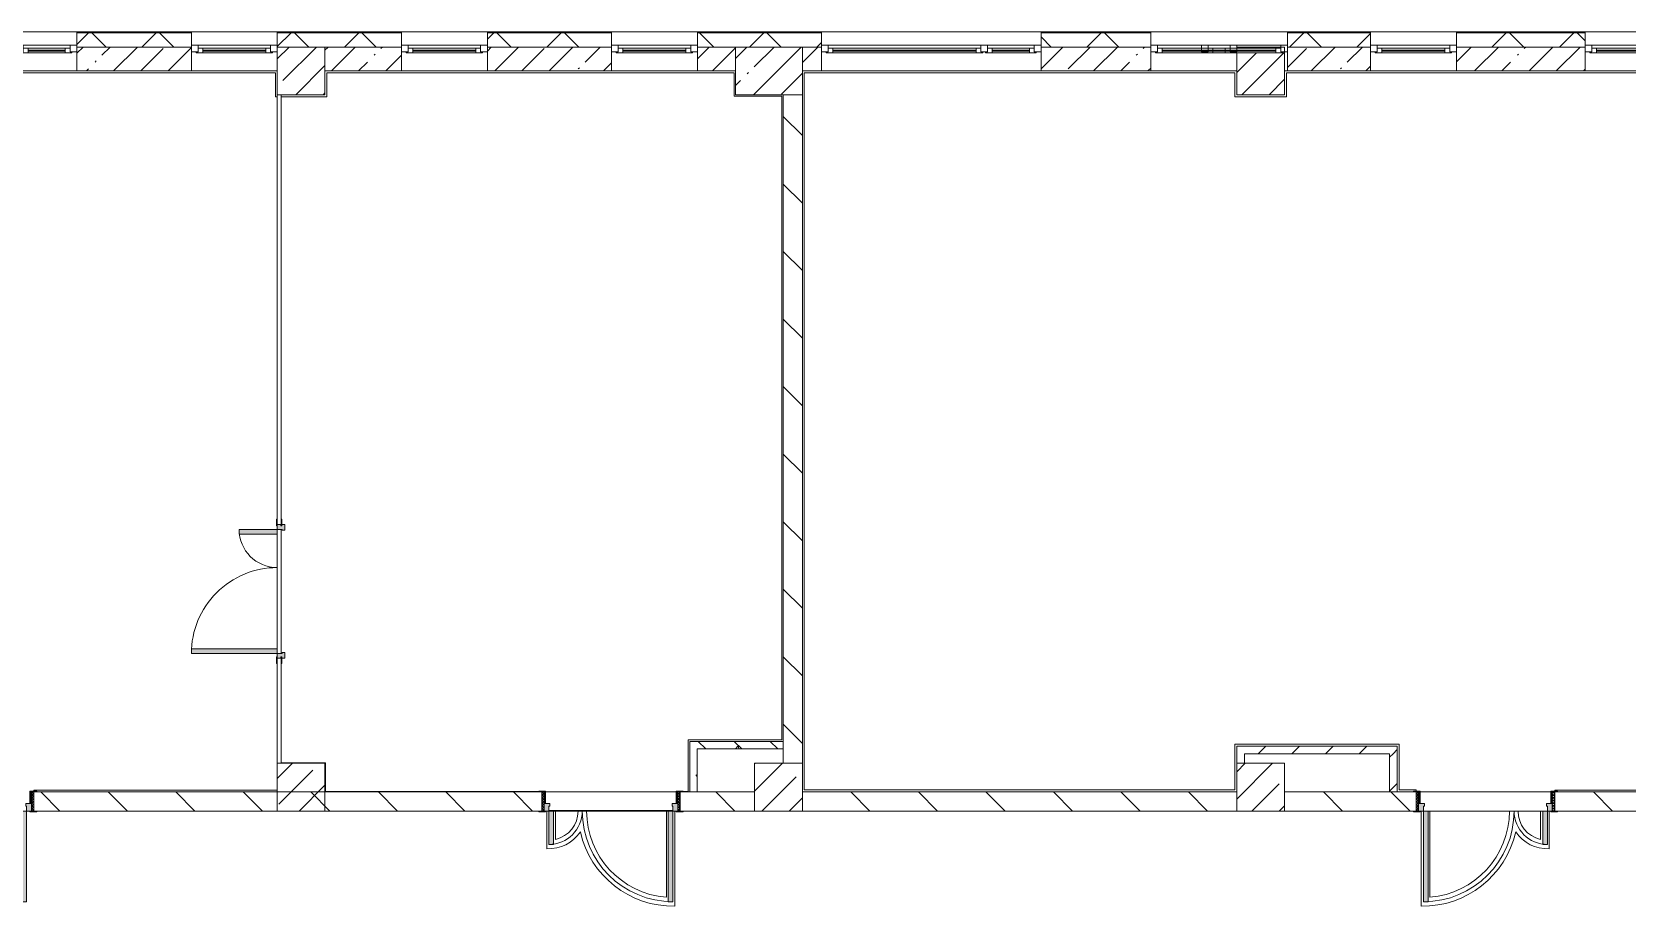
# Model space of a CAD drawing. Header units: millimetres. Extents: x -5368 to 196898, y -8553 to 29000.
# Drawn here: x 165005 to 181714, y 12405 to 21558 of the extents above; entities that cross this region are included whole.
import ezdxf

# ---------------------------------------------------------------- set-up
doc = ezdxf.new("R2010")
doc.units = ezdxf.units.MM
for name, color, linetype, lineweight, true_color in [('A-DOOR-2', 7, 'Continuous', 5, 0xaaaaaa), ('A-DOOR-3', 7, 'Continuous', 5, 0xe2e2e2), ('A-DOOR-FRAM-2', 7, 'Continuous', 5, 0xe2e2e2), ('A-DOOR-FRAM-3', 7, 'Continuous', 5, 0xaaaaaa), ('A-FLOR-3', 7, 'Continuous', 5, 0xaaaaaa), ('I-WALL-6', 7, 'Continuous', 5, 0x787878)]:
    doc.layers.add(name, color=color, linetype=linetype, lineweight=lineweight, true_color=true_color)
for name, color, linetype, lineweight in [('A-GLAZ-2', 7, 'Continuous', 5), ('A-WALL', 7, 'Continuous', 9), ('A-WALL-2', 7, 'Continuous', 5), ('I-WALL-4', 7, 'Continuous', 5), ('S-COLS-3', 7, 'Continuous', 5)]:
    doc.layers.add(name, color=color, linetype=linetype, lineweight=lineweight)
pattern_1 = [(45, (62025.03, 0), (-285.1231, 285.1231), []), (45, (62310.15, 0), (-285.1231, 285.1231), [504.031, -100.806, 16.764, -84.042])]
pattern_2 = [(135, (62025.03, 0), (-353.5534, -353.5534), [])]
pattern_3 = [(135, (62025.03, 0), (-377.1708, -377.1708), [533.4, -88.9, 17.78, -88.9]), (135, (62025.03, 376.94), (-377.1708, -377.1708), []), (50, (62025.03, 0), (637.6445, -55.7866), [66.675, -733.425]), (355, (62025, 0), (-123.3494, 668.6992), [53.34, -586.74]), (100.451, (62078.17, -4.65), (514.299, 612.908), [56.665, -623.315]), (46.184, (62025, 177.8), (948.7764, -147.1497), [100.012, -1100.137]), (96.636, (62104.1, 165.5), (830.909, 865.997), [84.998, -934.973]), (351.184, (62025, 177.8), (830.918, 865.988), [80.01, -880.11]), (21, (62113.93, 133.35), (530.6506, -357.9283), [66.675, -733.425]), (326, (62113.9, 133.35), (216.308, 644.6585), [53.34, -586.74]), (71.451, (62158.15, 103.5), (746.9596, 286.7243), [56.665, -623.315]), (37.5, (62025.03, 0), (10.81053, 295.9426), [16.764, -562.864, 16.764, -578.866, -588.962]), (37.5, (62025.03, 0), (10.81053, 295.9426), [-1175.258, 16.764, -572.198]), (7.5, (62025.03, 0), (233.8692, 350.63175), [16.764, -322.834, 16.764, -549.529, -224.472]), (7.5, (62025.03, 0), (233.8692, 350.63175), [-905.891, 16.764, -207.708]), (327.5, (61826.78, 0), (474.5678, -20.0513), [16.764, -205.486, 16.764, -676.656, -920.115]), (327.5, (61826.78, 0), (474.5678, -20.0513), [-915.67, 16.764, -903.351]), (317.5, (61737.9, 0), (518.4522, 88.9934), [16.764, -272.161, 16.764, -443.738, -653.415]), (317.5, (61737.9, 0), (518.4522, 88.9934), [-749.427, 16.764, -636.651])]
pattern_4 = [(45, (62025.03, 0), (-176.7767, 176.7767), [])]

# ---------------------------------------------------------------- blocks, each defined once
blk = doc.blocks.new('120_Окно_СКБ_1Ст - 120_Окно_СКБ_1Ст 900х2500_h_ с форточкой-22877787-3_3_1_птичка')
at = {"layer": 'A-GLAZ-2'}
for p, q in [((-450, -127), (-450, -57)), ((-450, -57), (-380, -57)), ((450, -57), (-450, -57)), ((-380, -127), (-450, -127)), ((-450, -127), (-400, -127)), ((-380, -127), (-400, -127)), ((-400, -127), (-400, -137)), ((-400, -137), (400, -137)), ((400, -137), (-400, -137)), ((-380, -57), (-380, -127)), ((380, -87), (-380, -87)), ((-380, -87), (-380, -127)), ((-330, -137), (-330, -87)), ((-330, -107), (330, -107)), ((330, -117), (-330, -117)), ((330, -137), (330, -87)), ((380, -127), (380, -57)), ((380, -57), (450, -57)), ((380, -127), (380, -87)), ((450, -127), (380, -127)), ((400, -127), (380, -127)), ((400, -137), (400, -127)), ((450, -57), (450, -127))]:
    blk.add_line(p, q, dxfattribs=at)
blk = doc.blocks.new('120_Окно_СКБ_1Ст - 120_Окно_СКБ_1Ст 900х2500_h_ с форточкой-22876038-3_3_1_птичка')
at = {"layer": 'A-GLAZ-2'}
for p, q in [((-450, -127), (-450, -57)), ((-450, -57), (-380, -57)), ((450, -57), (-450, -57)), ((-380, -127), (-450, -127)), ((-450, -127), (-400, -127)), ((-380, -127), (-400, -127)), ((-400, -127), (-400, -137)), ((-400, -137), (400, -137)), ((400, -137), (-400, -137)), ((-380, -57), (-380, -127)), ((380, -87), (-380, -87)), ((-380, -87), (-380, -127)), ((-330, -137), (-330, -87)), ((-330, -107), (330, -107)), ((330, -117), (-330, -117)), ((330, -137), (330, -87)), ((380, -127), (380, -57)), ((380, -57), (450, -57)), ((380, -127), (380, -87)), ((450, -127), (380, -127)), ((400, -127), (380, -127)), ((400, -127), (450, -127)), ((400, -137), (400, -127)), ((450, -57), (450, -127))]:
    blk.add_line(p, q, dxfattribs=at)
blk = doc.blocks.new('120_Окно_СКБ_1Ст - 120_Окно_СКБ_1Ст 900х2500_h_ с форточкой-V120-3_3_1_птичка')
at = {"layer": 'A-GLAZ-2'}
for p, q in [((-450, -127), (-450, -57)), ((-450, -57), (-380, -57)), ((450, -57), (-450, -57)), ((-380, -127), (-450, -127)), ((-450, -127), (-400, -127)), ((-380, -127), (-400, -127)), ((-400, -127), (-400, -137)), ((-400, -137), (400, -137)), ((400, -137), (-400, -137)), ((-380, -57), (-380, -127)), ((380, -87), (-380, -87)), ((-380, -87), (-380, -127)), ((-330, -137), (-330, -87)), ((-330, -107), (330, -107)), ((330, -117), (-330, -117)), ((330, -137), (330, -87)), ((380, -127), (380, -57)), ((380, -57), (450, -57)), ((380, -127), (380, -87)), ((450, -127), (380, -127)), ((400, -127), (380, -127)), ((400, -127), (450, -127)), ((400, -137), (400, -127)), ((450, -57), (450, -127))]:
    blk.add_line(p, q, dxfattribs=at)
blk = doc.blocks.new('120_Окно_СКБ_2Ст_Фрамуга сверху - 120_Окно_СКБ_2Ст_2300х2500_h_ ДОО-19727959-3_3_1_птичка')
at = {"layer": 'A-GLAZ-2'}
for p, q in [((-1150, -127), (-1150, -57)), ((-1150, -57), (-1080, -57)), ((1150, -57), (-1150, -57)), ((-1080, -127), (-1150, -127)), ((-1150, -127), (-1100, -127)), ((-1080, -127), (-1100, -127)), ((-1100, -127), (-1100, -137)), ((-1100, -137), (540, -137)), ((540, -137), (-1100, -137)), ((-1080, -57), (-1080, -127)), ((-1080, -57), (1080, -57)), ((520, -87), (-1080, -87)), ((-1080, -87), (-1080, -127)), ((-1030, -137), (-1030, -87)), ((-1030, -107), (470, -107)), ((470, -117), (-1030, -117)), ((470, -137), (470, -87)), ((520, -127), (520, -57)), ((520, -57), (590, -57)), ((520, -127), (520, -87)), ((590, -127), (520, -127)), ((540, -127), (520, -127)), ((540, -127), (570, -127)), ((540, -127), (570, -127)), ((540, -137), (540, -127)), ((590, -127), (570, -127)), ((570, -127), (570, -137)), ((570, -137), (1100, -137)), ((1100, -137), (570, -137)), ((590, -57), (590, -127)), ((1080, -87), (590, -87)), ((590, -87), (590, -127)), ((640, -137), (640, -87)), ((640, -107), (1030, -107)), ((1030, -117), (640, -117)), ((1030, -137), (1030, -87)), ((1080, -127), (1080, -57)), ((1080, -57), (1150, -57)), ((1080, -127), (1080, -87)), ((1150, -127), (1080, -127)), ((1100, -127), (1080, -127)), ((1100, -127), (1150, -127)), ((1100, -137), (1100, -127)), ((1150, -57), (1150, -127))]:
    blk.add_line(p, q, dxfattribs=at)
blk = doc.blocks.new('120_Окно_СКБ_2Ст_Фрамуга сверху - 120_Окно_СКБ_2Ст_2300х2500_h_ ДОО-23103760-3_3_1_птичка')
at = {"layer": 'A-GLAZ-2'}
for p, q in [((-1150, -127), (-1150, -57)), ((-1150, -57), (-1080, -57)), ((1150, -57), (-1150, -57)), ((-1080, -127), (-1150, -127)), ((-1150, -127), (-1100, -127)), ((-1080, -127), (-1100, -127)), ((-1100, -127), (-1100, -137)), ((-1100, -137), (540, -137)), ((540, -137), (-1100, -137)), ((-1080, -57), (-1080, -127)), ((-1080, -57), (1080, -57)), ((520, -87), (-1080, -87)), ((-1080, -87), (-1080, -127)), ((-1030, -137), (-1030, -87)), ((-1030, -107), (470, -107)), ((470, -117), (-1030, -117)), ((470, -137), (470, -87)), ((520, -127), (520, -57)), ((520, -57), (590, -57)), ((520, -127), (520, -87)), ((590, -127), (520, -127)), ((540, -127), (520, -127)), ((540, -127), (570, -127)), ((540, -127), (570, -127)), ((540, -137), (540, -127)), ((590, -127), (570, -127)), ((570, -127), (570, -137)), ((570, -137), (1100, -137)), ((1100, -137), (570, -137)), ((590, -57), (590, -127)), ((1080, -87), (590, -87)), ((590, -87), (590, -127)), ((640, -137), (640, -87)), ((640, -107), (1030, -107)), ((1030, -117), (640, -117)), ((1030, -137), (1030, -87)), ((1080, -127), (1080, -57)), ((1080, -57), (1150, -57)), ((1080, -127), (1080, -87)), ((1150, -127), (1080, -127)), ((1100, -127), (1080, -127)), ((1100, -127), (1150, -127)), ((1100, -137), (1100, -127)), ((1150, -57), (1150, -127))]:
    blk.add_line(p, q, dxfattribs=at)
blk = doc.blocks.new('110_Дверь_СКБ_2Ст - Д-6_л__ ДОО_Дв_1450x2100h_Дверь из раздевальной в коридор-32357677-3_3_1_птичка')
at = {"layer": 'A-DOOR-2'}
h = blk.add_hatch(dxfattribs=at)
h.set_pattern_fill('FP_104', color=256, style=0, pattern_type=2)
h.set_pattern_definition([(135, (1576.41, 164.685), (-14.14214, -14.14214), []), (225, (1576.41, 164.685), (14.14214, -14.14214), [])])
h.paths.add_polyline_path([(737.5, 100), (712.5, 100), (712.5, -100), (737.5, -100)])
at = {"layer": 'A-DOOR-3'}
for points in [[(-587.5, 1050), (-637.5, 1050), (-637.5, 100), (-587.5, 100), (-587.5, 751)], [(612.5, 450), (612.5, 100), (662.5, 100), (662.5, 450)]]:
    blk.add_hatch(color=256, dxfattribs=at).paths.add_polyline_path(points)
h = blk.add_hatch(color=256, dxfattribs=at)
h.paths.add_polyline_path([(662.5, 100), (662.5, 50), (652.5, 50), (652.5, 20), (712.5, 20), (707.7, 100)])
h.paths.add_polyline_path([(-637.5, 100), (-687.5, 100), (-687.5, 20), (-627.5, 20), (-627.5, 50), (-637.5, 50)])
at = {"layer": 'A-DOOR-FRAM-2'}
for points in [[(-742.5, 108), (-742.5, 100), (-672.5, 100), (-672.5, 108)], [(-672.5, 20), (-687.5, 20), (-687.5, -100), (-672.5, -100)], [(767.5, 108), (697.5, 108), (697.5, 100), (767.5, 100)], [(707.7, 20), (697.5, 20), (697.5, -100), (712.5, -100), (712.5, 20)], [(-672.5, -100), (-742.5, -100), (-742.5, -108), (-672.5, -108)], [(767.5, -100), (697.5, -100), (697.5, -108), (767.5, -108)]]:
    blk.add_hatch(color=256, dxfattribs=at).paths.add_polyline_path(points)
at = {"layer": 'A-DOOR-FRAM-3'}
h = blk.add_hatch(dxfattribs=at)
h.set_pattern_fill('FP_105', color=256, style=0, pattern_type=2)
h.set_pattern_definition([(45, (-546.384, 164.685), (-14.1421, 14.1421), []), (135, (-546.384, 164.685), (-14.1421, -14.1421), [])])
h.paths.add_polyline_path([(-712.5, 100), (-712.5, -100), (-687.5, -100), (-687.5, 100)])
at = {"layer": 'A-DOOR-2'}
for p, q in [((-637.5, 1050), (-637.5, 100)), ((-587.5, 1050), (-637.5, 1050)), ((-587.5, 100), (-587.5, 1050)), ((662.5, 450), (612.5, 450)), ((612.5, 450), (612.5, 100)), ((662.5, 100), (662.5, 450)), ((-637.5, 100), (-587.5, 100)), ((612.5, 100), (662.5, 100))]:
    blk.add_line(p, q, dxfattribs=at)
for centre, radius, start, end in [((-637.5, 100), 950, 0, 90), ((662.5, 100), 350, 90, 180)]:
    blk.add_arc(centre, radius, start, end, dxfattribs=at)
at = {"layer": 'A-DOOR-FRAM-3'}
for p, q in [((-672.5, 108), (-742.5, 108)), ((-742.5, 108), (-742.5, 100)), ((-742.5, 100), (-672.5, 100)), ((-687.5, 100), (-712.5, 100)), ((-712.5, 100), (-712.5, -100)), ((-637.5, 100), (-687.5, 100)), ((-687.5, 100), (-687.5, 20)), ((-687.5, -100), (-687.5, 100)), ((-687.5, 20), (-627.5, 20)), ((-672.5, 20), (-687.5, 20)), ((-687.5, 20), (-687.5, -100)), ((-672.5, 100), (-672.5, 108)), ((-672.5, -100), (-672.5, 20)), ((-637.5, 50), (-637.5, 100)), ((-627.5, 50), (-637.5, 50)), ((-627.5, 20), (-627.5, 50)), ((662.5, 50), (652.5, 50)), ((652.5, 50), (652.5, 20)), ((652.5, 20), (712.5, 20)), ((662.5, 100), (662.5, 50)), ((712.5, 100), (662.5, 100)), ((767.5, 108), (697.5, 108)), ((697.5, 108), (697.5, 100)), ((697.5, 100), (767.5, 100)), ((712.5, 20), (697.5, 20)), ((697.5, 20), (697.5, -100)), ((712.5, 20), (712.5, 100)), ((737.5, 100), (712.5, 100)), ((712.5, 100), (712.5, -100)), ((712.5, -100), (712.5, 20)), ((737.5, -100), (737.5, 100)), ((767.5, 100), (767.5, 108)), ((-672.5, -100), (-742.5, -100)), ((-742.5, -100), (-742.5, -108)), ((-742.5, -108), (-672.5, -108)), ((-712.5, -100), (-687.5, -100)), ((-687.5, -100), (-672.5, -100)), ((-672.5, -108), (-672.5, -100)), ((697.5, -100), (712.5, -100)), ((767.5, -100), (697.5, -100)), ((697.5, -100), (697.5, -108)), ((697.5, -108), (767.5, -108)), ((712.5, -100), (737.5, -100)), ((767.5, -108), (767.5, -100))]:
    blk.add_line(p, q, dxfattribs=at)
blk = doc.blocks.new('BSC_Колонна _Прямоугольная - 500х500-23282985-3_3_1_птичка')
at = {"layer": 'S-COLS-3'}
h = blk.add_hatch(dxfattribs=at)
h.set_pattern_fill('FP_117', color=256, style=0, pattern_type=2)
h.set_pattern_definition([(45, (-115850.45, -21150), (-285.1231, 285.1231), []), (45, (-115565.32, -21150), (-285.1231, 285.1231), [504.031, -100.806, 16.764, -84.042])])
h.paths.add_polyline_path([(-250, -250), (250, -250), (250, 250), (-250, 250), (-250, 238), (210, 238), (210, 198), (230, 198), (230, 188), (-250, 188), (-250, -117)])
for p, q in [((250, 250), (-250, 250)), ((-250, 250), (-250, 238)), ((-250, 188), (-250, -250)), ((250, -250), (250, 250)), ((-250, -250), (250, -250))]:
    blk.add_line(p, q, dxfattribs=at)
blk = doc.blocks.new('BSC_Колонна _Прямоугольная - 500х500-23282986-3_3_1_птичка')
at = {"layer": 'S-COLS-3'}
h = blk.add_hatch(dxfattribs=at)
h.set_pattern_fill('FP_129', color=256, style=0, pattern_type=2)
h.set_pattern_definition([(45, (-105800, -21150), (-285.1231, 285.1231), []), (45, (-105514.88, -21150), (-285.1231, 285.1231), [504.031, -100.806, 16.764, -84.042])])
h.paths.add_polyline_path([(-250, -250), (250, -250), (250, 250), (-250, 250), (-250, -117)])
for p, q in [((250, 250), (-250, 250)), ((-250, 250), (-250, -250)), ((250, -250), (250, 250)), ((-250, -250), (250, -250))]:
    blk.add_line(p, q, dxfattribs=at)
blk = doc.blocks.new('BSC_Колонна _Прямоугольная - 700х500-V170-3_3_1_птичка')
at = {"layer": 'S-COLS-3'}
h = blk.add_hatch(dxfattribs=at)
h.set_pattern_fill('FP_137', color=256, style=0, pattern_type=2)
h.set_pattern_definition([(45, (-110700, -21150), (-285.1231, 285.1231), []), (45, (-110414.88, -21150), (-285.1231, 285.1231), [504.031, -100.806, 16.764, -84.042])])
h.paths.add_polyline_path([(-350, -250), (350, -250), (350, 250), (-350, 250), (-350, -117)])
for p, q in [((350, 250), (-350, 250)), ((-350, 250), (-350, -250)), ((350, -250), (350, 250)), ((-350, -250), (350, -250))]:
    blk.add_line(p, q, dxfattribs=at)
blk = doc.blocks.new('110_Дверь_СКБ_2Ст - Д-5_п_ Из игровой в коридор-32357676-3_3_1_птичка')
at = {"layer": 'A-DOOR-3'}
for points in [[(-638, 20), (-588, 20), (-588, 920), (-638, 920)], [(612, 420), (612, 20), (662, 20), (662, 420)]]:
    blk.add_hatch(color=256, dxfattribs=at).paths.add_polyline_path(points)
h = blk.add_hatch(color=256, dxfattribs=at)
h.paths.add_polyline_path([(-688, 20), (-688, -60), (-628, -60), (-628, -30), (-638, -30), (-638, 20)])
h.paths.add_polyline_path([(652, -60), (712, -60), (712, 20), (662, 20), (662, -30), (652, -30)])
at = {"layer": 'A-DOOR-FRAM-2'}
for points in [[(-743, 20), (-672, 20), (-672, 28), (-743, 28)], [(698, 20), (768, 20), (768, 28), (698, 28)], [(-743, -28), (-672, -28), (-672, -20), (-743, -20)], [(698, -28), (768, -28), (768, -20), (698, -20)]]:
    blk.add_hatch(color=256, dxfattribs=at).paths.add_polyline_path(points)
at = {"layer": 'A-DOOR-2'}
for p, q in [((-638, 920), (-638, 20)), ((-588, 920), (-638, 920)), ((-588, 20), (-588, 920)), ((662, 420), (612, 420)), ((612, 420), (612, 20)), ((662, 20), (662, 420)), ((-638, 20), (-588, 20)), ((612, 20), (662, 20))]:
    blk.add_line(p, q, dxfattribs=at)
for centre, radius, start, end in [((-638, 20), 900, 0, 90), ((662, 20), 400, 90, 180)]:
    blk.add_arc(centre, radius, start, end, dxfattribs=at)
at = {"layer": 'A-DOOR-FRAM-3'}
for p, q in [((-672, 28), (-743, 28)), ((-743, 28), (-743, 20)), ((-743, 20), (-672, 20)), ((-638, 20), (-688, 20)), ((-688, 20), (-688, -60)), ((-672, 20), (-672, 28)), ((-638, -30), (-638, 20)), ((662, 20), (662, -30)), ((712, 20), (662, 20)), ((768, 28), (698, 28)), ((698, 28), (698, 20)), ((698, 20), (768, 20)), ((712, -60), (712, 20)), ((768, 20), (768, 28)), ((-672, -20), (-743, -20)), ((-743, -20), (-743, -28)), ((-743, -28), (-672, -28)), ((-688, -60), (-628, -60)), ((-672, -19), (-688, -19)), ((-688, -19), (-688, -20)), ((-688, -20), (-672, -20)), ((-672, -20), (-672, -19)), ((-672, -28), (-672, -20)), ((-628, -30), (-638, -30)), ((-628, -60), (-628, -30)), ((662, -30), (652, -30)), ((652, -30), (652, -60)), ((652, -60), (712, -60)), ((712, -19), (698, -19)), ((698, -19), (698, -20)), ((698, -20), (712, -20)), ((768, -20), (698, -20)), ((698, -20), (698, -28)), ((698, -28), (768, -28)), ((712, -20), (712, -19)), ((768, -28), (768, -20))]:
    blk.add_line(p, q, dxfattribs=at)
blk = doc.blocks.new('120_Окно_СКБ_1Ст - 120_Окно_СКБ_1Ст 900х2500_h_ с форточкой-V189-3_3_1_птичка')
at = {"layer": 'A-GLAZ-2'}
for p, q in [((-450, -127), (-450, -57)), ((-450, -57), (-380, -57)), ((450, -57), (-450, -57)), ((-380, -127), (-450, -127)), ((-380, -127), (-400, -127)), ((-400, -127), (-400, -137)), ((-400, -137), (400, -137)), ((400, -137), (-400, -137)), ((-380, -57), (-380, -127)), ((380, -87), (-380, -87)), ((-380, -87), (-380, -127)), ((-330, -137), (-330, -87)), ((-330, -107), (330, -107)), ((330, -117), (-330, -117)), ((330, -137), (330, -87)), ((380, -127), (380, -57)), ((380, -57), (450, -57)), ((380, -127), (380, -87)), ((450, -127), (380, -127)), ((400, -127), (380, -127)), ((400, -137), (400, -127)), ((420, -127), (450, -127)), ((450, -57), (450, -127))]:
    blk.add_line(p, q, dxfattribs=at)
blk = doc.blocks.new('110_Дверь_СКБ_2Ст - Д-6_п__ ДОО_Дв_1450x2100h_Дверь из раздевальной в коридор-32358047-3_3_1_птичка')
at = {"layer": 'A-DOOR-2'}
h = blk.add_hatch(dxfattribs=at)
h.set_pattern_fill('FP_159', color=256, style=0, pattern_type=2)
h.set_pattern_definition([(225, (1576.41, -164.685), (-14.14214, 14.14214), []), (135, (1576.41, -164.685), (14.14214, 14.14214), [])])
h.paths.add_polyline_path([(737.5, -100), (737.5, 100), (712.5, 100), (712.5, -100)])
at = {"layer": 'A-DOOR-3'}
h = blk.add_hatch(color=256, dxfattribs=at)
h.paths.add_polyline_path([(-637.5, -100), (-637.5, -50), (-627.5, -50), (-627.5, -20), (-687.5, -20), (-687.5, -100)])
h.paths.add_polyline_path([(662.5, -100), (712.5, -100), (712.5, -20), (652.5, -20), (652.5, -50), (662.5, -50)])
for points in [[(-587.5, -1050), (-587.5, -100), (-637.5, -100), (-637.5, -1050)], [(662.5, -450), (662.5, -100), (612.5, -100), (612.5, -450)]]:
    blk.add_hatch(color=256, dxfattribs=at).paths.add_polyline_path(points)
at = {"layer": 'A-DOOR-FRAM-2'}
for points in [[(-672.5, 100), (-672.5, 108), (-742.5, 108), (-742.5, 100)], [(-672.5, -20), (-672.5, 100), (-687.5, 100), (-687.5, -20)], [(767.5, 100), (767.5, 108), (697.5, 108), (697.5, 100)], [(712.5, -20), (712.5, 100), (697.5, 100), (697.5, -20)], [(-672.5, -108), (-672.5, -100), (-742.5, -100), (-742.5, -108)], [(767.5, -108), (767.5, -100), (697.5, -100), (697.5, -108)]]:
    blk.add_hatch(color=256, dxfattribs=at).paths.add_polyline_path(points)
at = {"layer": 'A-DOOR-FRAM-3'}
h = blk.add_hatch(dxfattribs=at)
h.set_pattern_fill('FP_160', color=256, style=0, pattern_type=2)
h.set_pattern_definition([(315, (-546.384, -164.685), (-14.1421, -14.1421), []), (225, (-546.384, -164.685), (-14.1421, 14.1421), [])])
h.paths.add_polyline_path([(-687.5, -100), (-687.5, 100), (-712.5, 100), (-712.5, -100)])
at = {"layer": 'A-DOOR-2'}
for p, q in [((-637.5, -100), (-587.5, -100)), ((-637.5, -1050), (-637.5, -100)), ((-587.5, -100), (-587.5, -1050)), ((612.5, -100), (662.5, -100)), ((612.5, -450), (612.5, -100)), ((662.5, -100), (662.5, -450)), ((662.5, -450), (612.5, -450)), ((-587.5, -1050), (-637.5, -1050))]:
    blk.add_line(p, q, dxfattribs=at)
for centre, radius, start, end in [((-637.5, -100), 950, 270, 360), ((662.5, -100), 350, 180, 270)]:
    blk.add_arc(centre, radius, start, end, dxfattribs=at)
at = {"layer": 'A-DOOR-FRAM-3'}
for p, q in [((-742.5, 108), (-672.5, 108)), ((-742.5, 100), (-742.5, 108)), ((-672.5, 100), (-742.5, 100)), ((-712.5, 100), (-687.5, 100)), ((-712.5, -100), (-712.5, 100)), ((-687.5, 100), (-687.5, -100)), ((-687.5, 100), (-672.5, 100)), ((-687.5, -20), (-687.5, 100)), ((-672.5, 108), (-672.5, 100)), ((-672.5, 100), (-672.5, -20)), ((697.5, 100), (697.5, 108)), ((697.5, 108), (767.5, 108)), ((697.5, -20), (697.5, 100)), ((697.5, 100), (712.5, 100)), ((767.5, 100), (697.5, 100)), ((712.5, -100), (712.5, 100)), ((712.5, 100), (737.5, 100)), ((712.5, 100), (712.5, -20)), ((737.5, 100), (737.5, -100)), ((767.5, 108), (767.5, 100)), ((-742.5, -100), (-672.5, -100)), ((-742.5, -108), (-742.5, -100)), ((-672.5, -108), (-742.5, -108)), ((-687.5, -100), (-712.5, -100)), ((-687.5, -20), (-627.5, -20)), ((-687.5, -100), (-687.5, -20)), ((-672.5, -20), (-687.5, -20)), ((-637.5, -100), (-687.5, -100)), ((-672.5, -100), (-672.5, -108)), ((-637.5, -50), (-637.5, -100)), ((-627.5, -50), (-637.5, -50)), ((-627.5, -20), (-627.5, -50)), ((652.5, -20), (712.5, -20)), ((652.5, -50), (652.5, -20)), ((662.5, -50), (652.5, -50)), ((662.5, -100), (662.5, -50)), ((712.5, -100), (662.5, -100)), ((712.5, -20), (697.5, -20)), ((697.5, -108), (697.5, -100)), ((697.5, -100), (767.5, -100)), ((767.5, -108), (697.5, -108)), ((712.5, -20), (712.5, -100)), ((737.5, -100), (712.5, -100)), ((767.5, -100), (767.5, -108))]:
    blk.add_line(p, q, dxfattribs=at)

msp = doc.modelspace()

# ---------------------------------------------------------------- hatches: boundary and pattern name
at = {"layer": 'A-WALL-2'}
h = msp.add_hatch(dxfattribs=at)
h.set_pattern_fill('FP_75', color=256, style=0, pattern_type=2)
h.set_pattern_definition([(45, (62025.03, 0), (-353.5534, 353.5534), []), (135, (62025.03, 0), (-353.5534, -353.5534), [])])
h.paths.add_polyline_path([(187255, 21400), (187255, 21550), (182175.2, 21550), (182175.2, 21400), (187105, 21400)])
h.paths.add_polyline_path([(155315, 21400), (155335, 21400), (155335, 21550), (155315, 21550)])
h.paths.add_polyline_path([(166675.2, 21400), (166675.2, 21550), (165475, 21550), (165475, 21400), (165724.3, 21400)])
h.paths.add_polyline_path([(167575.2, 21400), (168875.5, 21400), (168875.5, 21550), (167575.2, 21550)])
h.paths.add_polyline_path([(181275.2, 21400), (181275.2, 21550), (179925.5, 21550), (179925.5, 21400), (180560.3, 21400)])
h.paths.add_polyline_path([(169775.5, 21400), (171075.5, 21400), (171075.5, 21550), (169775.5, 21550)])
h.paths.add_polyline_path([(178440.9, 21400), (179025.5, 21400), (179025.5, 21550), (178155.5, 21550), (178155.5, 21400)])
h.paths.add_polyline_path([(171975.5, 21400), (173275, 21400), (173275, 21550), (171975.5, 21550)])
h.paths.add_polyline_path([(176321.4, 21400), (176725.5, 21400), (176725.5, 21550), (175575, 21550), (175575, 21400)])
h.paths.add_polyline_path([(159366, 21400), (163175, 21400), (163175, 21550), (158635, 21550), (158635, 21400)])
at = {"layer": 'I-WALL-4'}
h = msp.add_hatch(dxfattribs=at)
h.set_pattern_fill('FP_71', color=256, style=0, pattern_type=2)
h.set_pattern_definition(pattern_1)
h.paths.add_polyline_path([(172082.6, 21150), (172375, 21150), (172375, 21400), (171975.5, 21400), (171975.5, 21150)])
h.paths.add_polyline_path([(183065, 21150), (183065, 21400), (182875, 21400), (182875, 21150)])
h.paths.add_polyline_path([(173075, 21150), (173275, 21150), (173275, 21400), (173075, 21400), (173075, 21275)])
h.paths.add_polyline_path([(180560.3, 21150), (181275.2, 21150), (181275.2, 21400), (179925.5, 21400), (179925.5, 21150)])
h.paths.add_polyline_path([(175575, 21150), (176725.5, 21150), (176725.5, 21400), (175575, 21400)])
h.paths.add_polyline_path([(178155.5, 21150), (179025.5, 21150), (179025.5, 21400), (178155.5, 21400)])
h.paths.add_polyline_path([(168075, 21150), (168875.5, 21150), (168875.5, 21400), (168075, 21400), (168075, 21246.1)])
h.paths.add_polyline_path([(169775.5, 21150), (171075.5, 21150), (171075.5, 21400), (169775.5, 21400)])
h.paths.add_polyline_path([(165724.3, 21150), (166675.2, 21150), (166675.2, 21400), (165475, 21400), (165475, 21150)])
h.paths.add_polyline_path([(163075, 21150), (163175, 21150), (163175, 21400), (162825, 21400), (162825, 21150)])
h = msp.add_hatch(dxfattribs=at)
h.set_pattern_fill('FP_74', color=256, style=0, pattern_type=2)
h.set_pattern_definition(pattern_2)
h.paths.add_polyline_path([(173075, 13900), (173075, 20900), (172875, 20900), (172875, 13900)])
h = msp.add_hatch(dxfattribs=at)
h.set_pattern_fill('FP_76', color=256, style=0, pattern_type=2)
h.set_pattern_definition(pattern_4)
h.paths.add_polyline_path([(179305.5, 14000), (179305.5, 14080), (177705, 14080), (177705, 14000), (179225.5, 14000)])
h = msp.add_hatch(dxfattribs=at)
h.set_pattern_fill('FP_76', color=256, style=0, pattern_type=2)
h.set_pattern_definition(pattern_4)
h.paths.add_polyline_path([(179225.5, 13600), (179305.5, 13600), (179305.5, 14000), (179225.5, 14000), (179225.5, 13932.4)])
h = msp.add_hatch(dxfattribs=at)
h.set_pattern_fill('FP_74', color=256, style=0, pattern_type=2)
h.set_pattern_definition(pattern_2)
h.paths.add_polyline_path([(182955, 13400), (182955, 13600), (180955.5, 13600), (180955.5, 13400), (182679.7, 13400)])
h.paths.add_polyline_path([(176321.4, 13400), (177625, 13400), (177625, 13600), (173075, 13600), (173075, 13400), (175261.7, 13400)])
h.paths.add_polyline_path([(178125, 13400), (179505.5, 13400), (179505.5, 13600), (178125, 13600)])
h.paths.add_polyline_path([(169963.1, 13400), (170345, 13400), (170345, 13600), (165025, 13600), (165025, 13400), (167843.7, 13400)])
h.paths.add_polyline_path([(171795, 13400), (172575, 13400), (172575, 13600), (171795, 13600)])
h.paths.add_polyline_path([(163125, 13400), (163575, 13400), (163575, 13600), (163125, 13600)])
at = {"layer": 'I-WALL-6'}
h = msp.add_hatch(dxfattribs=at)
h.set_pattern_fill('FP_79', color=256, style=0, pattern_type=2)
h.set_pattern_definition(pattern_3)
h.paths.add_polyline_path([(171895, 13600), (171975, 13600), (171975, 14130), (171895, 14130), (171895, 13932.4)])
h = msp.add_hatch(dxfattribs=at)
h.set_pattern_fill('FP_79', color=256, style=0, pattern_type=2)
h.set_pattern_definition(pattern_3)
h.paths.add_polyline_path([(172875, 14050), (172875, 14130), (171975, 14130), (171975, 14050), (172082.6, 14050)])
at = {"layer": 'S-COLS-3'}
h = msp.add_hatch(dxfattribs=at)
h.set_pattern_fill('FP_71', color=256, style=0, pattern_type=2)
h.set_pattern_definition(pattern_1)
h.paths.add_polyline_path([(167575, 13400), (168075, 13400), (168075, 13900), (167575, 13900)])
h = msp.add_hatch(dxfattribs=at)
h.set_pattern_fill('FP_71', color=256, style=0, pattern_type=2)
h.set_pattern_definition(pattern_1)
h.paths.add_polyline_path([(173075, 13400), (173075, 13900), (172575, 13900), (172575, 13400)])
h = msp.add_hatch(dxfattribs=at)
h.set_pattern_fill('FP_71', color=256, style=0, pattern_type=2)
h.set_pattern_definition(pattern_1)
h.paths.add_polyline_path([(178125, 13400), (178125, 13900), (177625, 13900), (177625, 13400)])

# ---------------------------------------------------------------- linework, layer by layer
at = {"layer": 'A-FLOR-3'}
for p, q in [((167555, 21130), (162845, 21130)), ((167555, 20880), (167555, 21130)), ((172360, 21130), (168095, 21130)), ((168095, 21130), (168095, 20880)), ((172360, 20885), (172360, 21130)), ((173095, 21130), (173095, 13621)), ((177605.5, 21130), (173095, 21130)), ((177605.5, 20880), (177605.5, 21130)), ((182155.2, 21130), (178145.5, 21130)), ((178145.5, 21130), (178145.5, 20880)), ((167575.2, 20880), (167555, 20880)), ((168095, 20880), (167615, 20880)), ((172860, 20885), (172360, 20885)), ((172860, 14145), (172860, 20885)), ((178145.5, 20880), (177605.5, 20880)), ((171880, 13605), (171880, 14145)), ((171880, 14145), (172860, 14145)), ((177604, 13621), (177604, 14101)), ((177604, 14101), (179326.5, 14101)), ((179326.5, 14101), (179326.5, 13621)), ((167614.8, 13905), (168080, 13905)), ((168080, 13905), (168080, 13605)), ((165025, 13608), (165025, 13620)), ((165025, 13620), (167575, 13620)), ((168080, 13605), (170315, 13605)), ((171825, 13605), (171880, 13605)), ((173095, 13621), (177604, 13621)), ((179326.5, 13621), (179505.5, 13621)), ((179505.5, 13621), (179505.5, 13608)), ((180955.5, 13608), (180955.5, 13620)), ((180955.5, 13620), (182935, 13620)), ((170399.3, 13400), (170399.3, 13005.6)), ((170420, 13405), (171720, 13405)), ((170489.3, 13400), (170470, 13400)), ((170489.3, 13102.9), (170489.3, 13400)), ((170815.4, 13400), (170725.4, 13400)), ((171670, 13400), (171650.4, 13400)), ((171650.4, 13400), (171650.4, 12497.7)), ((171740.4, 12405.2), (171740.4, 13400)), ((179556.3, 13400), (179556.3, 12405.2)), ((179646.3, 13400), (179630.5, 13400)), ((179646.3, 12497.7), (179646.3, 13400)), ((180571.3, 13400), (180481.3, 13400)), ((180830.5, 13400), (180807.5, 13400)), ((180807.5, 13400), (180807.5, 13102.9)), ((180897.5, 13005.6), (180897.5, 13400))]:
    msp.add_line(p, q, dxfattribs=at)
for centre, radius, start, end in [((170420.4, 13400), 305, 283.0427, 360), ((171720.4, 13400), 905, 180, 265.56313), ((179576.3, 13400), 905, 274.43687, 360), ((180876.3, 13400), 305, 180, 256.9573), ((170420.4, 13400), 395, 266.92799, 326.45952), ((171720.4, 13400), 995, 192.67054, 271.1511), ((179576.3, 13400), 995, 268.8489, 347.32946), ((180876.3, 13400), 395, 213.54048, 273.07201)]:
    msp.add_arc(centre, radius, start, end, dxfattribs=at)
at = {"layer": 'A-WALL'}
for p, q in [((166675.2, 21553), (165475, 21553)), ((166675.2, 21550), (165475, 21550)), ((166675.2, 21400), (165475, 21400)), ((168875.5, 21553), (167575.2, 21553)), ((168875.5, 21550), (167575.2, 21550)), ((168875.5, 21400), (168075, 21400)), ((171075.5, 21553), (169775.5, 21553)), ((171075.5, 21550), (169775.5, 21550)), ((171075.5, 21400), (169775.5, 21400)), ((173275, 21553), (171975.5, 21553)), ((173275, 21550), (171975.5, 21550)), ((172375, 21400), (171975.5, 21400)), ((173275, 21400), (173075, 21400)), ((176725.5, 21553), (175575, 21553)), ((176725.5, 21550), (175575, 21550)), ((176725.5, 21400), (175575, 21400)), ((179025.5, 21553), (178155.5, 21553)), ((179025.5, 21550), (178155.5, 21550)), ((179025.5, 21400), (178155.5, 21400)), ((181275.2, 21553), (179925.5, 21553)), ((181275.2, 21550), (179925.5, 21550)), ((181275.2, 21400), (179925.5, 21400)), ((172875, 14050), (172875, 14130)), ((179225.5, 13600), (179305.5, 13600))]:
    msp.add_line(p, q, dxfattribs=at)
at = {"layer": 'A-WALL-2'}
for p, q in [((167575.2, 21558), (158635, 21558)), ((165475, 21558), (165475, 21400)), ((166675.2, 21400), (166675.2, 21558)), ((173275, 21558), (167575.2, 21558)), ((167575.2, 21558), (167575.2, 21400)), ((168875.5, 21400), (168875.5, 21558)), ((169775.5, 21558), (169775.5, 21400)), ((171075.5, 21400), (171075.5, 21558)), ((171975.5, 21558), (171975.5, 21400)), ((173275, 21400), (173275, 21558)), ((187263, 21558), (173275, 21558)), ((175575, 21558), (175575, 21400)), ((176725.5, 21400), (176725.5, 21558)), ((178155.5, 21558), (178155.5, 21400)), ((179025.5, 21400), (179025.5, 21558)), ((179925.5, 21558), (179925.5, 21400)), ((181275.2, 21400), (181275.2, 21558))]:
    msp.add_line(p, q, dxfattribs=at)
at = {"layer": 'I-WALL-4'}
for p, q in [((165475, 21400), (165475, 21150)), ((166675.2, 21150), (166675.2, 21400)), ((168875.5, 21150), (168875.5, 21400)), ((169775.5, 21400), (169775.5, 21150)), ((171075.5, 21150), (171075.5, 21400)), ((171975.5, 21400), (171975.5, 21150)), ((173275, 21150), (173275, 21400)), ((175575, 21400), (175575, 21150)), ((176725.5, 21150), (176725.5, 21400)), ((178155.5, 21400), (178155.5, 21150)), ((179025.5, 21150), (179025.5, 21400)), ((179925.5, 21400), (179925.5, 21150)), ((181275.2, 21150), (181275.2, 21400)), ((167575, 21150), (162825, 21150)), ((168075, 21150), (172375, 21150)), ((177625.5, 21150), (173075, 21150)), ((178125.5, 21150), (182175, 21150)), ((167575, 20900), (167575, 16455)), ((167615, 16455), (167615, 20900)), ((172875, 20900), (172875, 14130)), ((173075, 13900), (173075, 20900)), ((167575, 15100), (167575, 16300)), ((167615, 16350), (167615, 15050)), ((167575, 14945), (167575, 13900)), ((167615, 13900), (167615, 14945)), ((171895, 14130), (171895, 13600)), ((172875, 14130), (171895, 14130)), ((171975, 13600), (171975, 14050)), ((171975, 14050), (172875, 14050)), ((172875, 14050), (172875, 13900)), ((177625, 14080), (177625, 13900)), ((179305.5, 14080), (177625, 14080)), ((179305.5, 13600), (179305.5, 14080)), ((167575, 13900), (167615, 13900)), ((172875, 13900), (173075, 13900)), ((177625, 13900), (177705, 13900)), ((177705, 13900), (177705, 14000)), ((177705, 14000), (179225.5, 14000)), ((179225.5, 14000), (179225.5, 13600)), ((170315, 13600), (165055, 13600)), ((170385, 13600), (171755, 13600)), ((172575, 13600), (171825, 13600)), ((172575, 13400), (172575, 13600)), ((177625, 13600), (173075, 13600)), ((173075, 13600), (173075, 13400)), ((177625, 13400), (177625, 13600)), ((179225.5, 13600), (178125, 13600)), ((178125, 13600), (178125, 13400)), ((179475.5, 13600), (179305.5, 13600)), ((179545.5, 13600), (180915.5, 13600)), ((182955, 13600), (180985.5, 13600)), ((165055, 13400), (170315, 13400)), ((170725.4, 13400), (170489.3, 13400)), ((171650.4, 13400), (170815.4, 13400)), ((171825, 13400), (172575, 13400)), ((173075, 13400), (177625, 13400)), ((178125, 13400), (179475.5, 13400)), ((180481.3, 13400), (179646.3, 13400)), ((180807.5, 13400), (180571.3, 13400)), ((180985.5, 13400), (182405, 13400))]:
    msp.add_line(p, q, dxfattribs=at)
at = {"layer": 'S-COLS-3'}
for p, q in [((168075, 13900), (167575, 13900)), ((167575, 13900), (167575, 13400)), ((168075, 13400), (168075, 13900)), ((172875, 13900), (172575, 13900)), ((172575, 13900), (172575, 13600)), ((173075, 13900), (172875, 13900)), ((173075, 13600), (173075, 13900)), ((178125, 13900), (177625, 13900)), ((177625, 13900), (177625, 13600)), ((178125, 13600), (178125, 13900)), ((172575, 13600), (172575, 13400)), ((173075, 13400), (173075, 13600)), ((177625, 13600), (177625, 13400)), ((178125, 13400), (178125, 13600)), ((167575, 13400), (168075, 13400)), ((172575, 13400), (173075, 13400)), ((177625, 13400), (178125, 13400))]:
    msp.add_line(p, q, dxfattribs=at)

# ---------------------------------------------------------------- block references
at = {"layer": 'A-DOOR-2'}
for name, p, rotation in [('110_Дверь_СКБ_2Ст - Д-5_п_ Из игровой в коридор-32357676-3_3_1_птичка', (167595, 15687.5), 89.99999999999986), ('110_Дверь_СКБ_2Ст - Д-6_л__ ДОО_Дв_1450x2100h_Дверь из раздевальной в коридор-32357677-3_3_1_птичка', (164312.5, 13500), 180), ('110_Дверь_СКБ_2Ст - Д-6_л__ ДОО_Дв_1450x2100h_Дверь из раздевальной в коридор-32357677-3_3_1_птичка', (171082.5, 13500), 180)]:
    msp.add_blockref(name, p, dxfattribs=dict(at, rotation=rotation))
msp.add_blockref('110_Дверь_СКБ_2Ст - Д-6_п__ ДОО_Дв_1450x2100h_Дверь из раздевальной в коридор-32358047-3_3_1_птичка', (180218, 13500), dxfattribs=at)
at = {"layer": 'A-GLAZ-2'}
for name, p in [('120_Окно_СКБ_2Ст_Фрамуга сверху - 120_Окно_СКБ_2Ст_2300х2500_h_ ДОО-19727959-3_3_1_птичка', (164325, 21475)), ('120_Окно_СКБ_1Ст - 120_Окно_СКБ_1Ст 900х2500_h_ с форточкой-V120-3_3_1_птичка', (167125.2, 21475)), ('120_Окно_СКБ_1Ст - 120_Окно_СКБ_1Ст 900х2500_h_ с форточкой-22876038-3_3_1_птичка', (169325.5, 21475)), ('120_Окно_СКБ_1Ст - 120_Окно_СКБ_1Ст 900х2500_h_ с форточкой-22876038-3_3_1_птичка', (171525.5, 21475)), ('120_Окно_СКБ_2Ст_Фрамуга сверху - 120_Окно_СКБ_2Ст_2300х2500_h_ ДОО-23103760-3_3_1_птичка', (174425, 21475)), ('120_Окно_СКБ_1Ст - 120_Окно_СКБ_1Ст 900х2500_h_ с форточкой-22877787-3_3_1_птичка', (177175.5, 21475)), ('120_Окно_СКБ_1Ст - 120_Окно_СКБ_1Ст 900х2500_h_ с форточкой-V189-3_3_1_птичка', (177705.5, 21475)), ('120_Окно_СКБ_1Ст - 120_Окно_СКБ_1Ст 900х2500_h_ с форточкой-22876038-3_3_1_птичка', (179475.5, 21475)), ('120_Окно_СКБ_1Ст - 120_Окно_СКБ_1Ст 900х2500_h_ с форточкой-V120-3_3_1_птичка', (181725.2, 21475))]:
    msp.add_blockref(name, p, dxfattribs=at)
at = {"layer": 'S-COLS-3'}
for name, p in [('BSC_Колонна _Прямоугольная - 500х500-23282986-3_3_1_птичка', (167825, 21150)), ('BSC_Колонна _Прямоугольная - 700х500-V170-3_3_1_птичка', (172725, 21150)), ('BSC_Колонна _Прямоугольная - 500х500-23282985-3_3_1_птичка', (177875.5, 21150))]:
    msp.add_blockref(name, p, dxfattribs=at)

doc.saveas('drawing.dxf')
